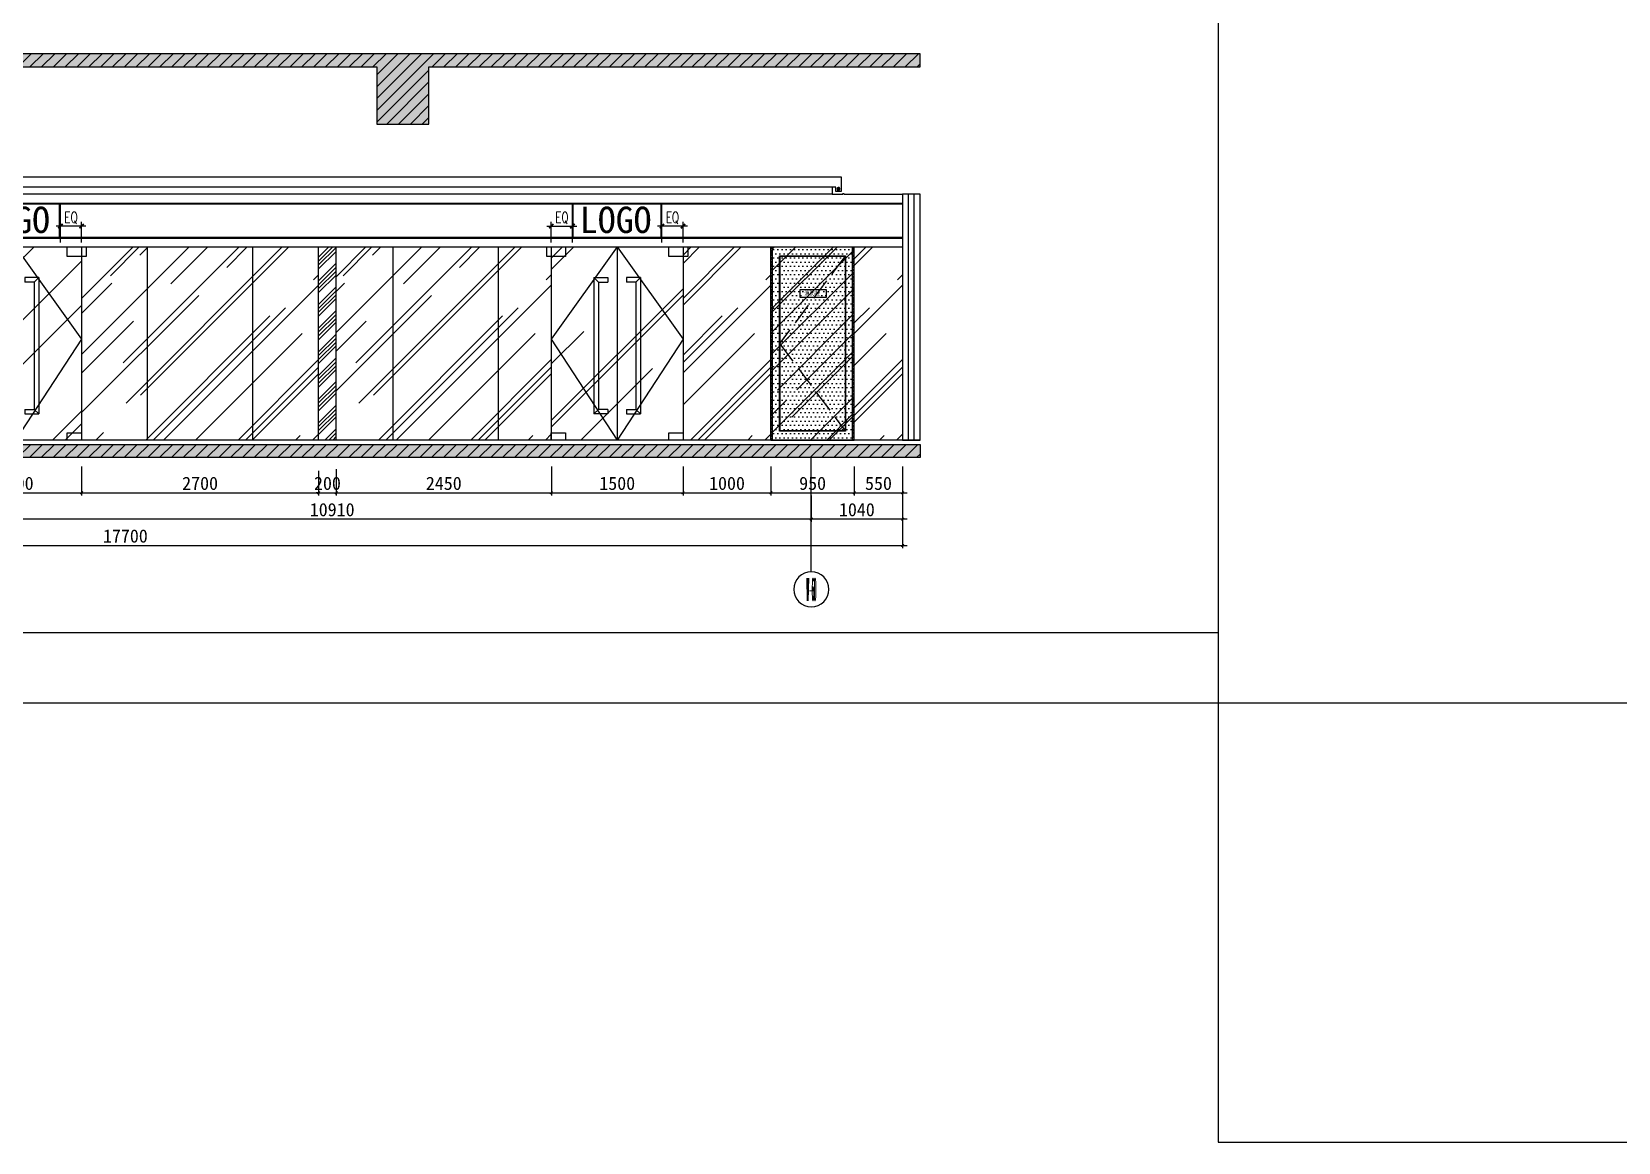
# Model space of a CAD drawing. Header units: millimetres. Extents: x 110215 to 630040, y -488650 to 141897.
# Drawn here: x 336067 to 354134, y -9761 to 2886 of the extents above; entities that cross this region are included whole.
import ezdxf
from ezdxf.enums import TextEntityAlignment as Align

# ---------------------------------------------------------------- set-up
doc = ezdxf.new("R2010")
doc.units = ezdxf.units.MM
doc.header["$LTSCALE"] = 1000
doc.linetypes.add('DASH', pattern=[0.35, 0.25, -0.1])
doc.layers.get('Defpoints').update_dxf_attribs({"color": 2})
for name, color, linetype in [('0-118标注', 2, 'Continuous'), ('0-140b立面看线', 3, 'Continuous'), ('0-140c立面材料填充', 250, 'Continuous'), ('0-140d立面材料分隔', 146, 'Continuous'), ('0-140立面图剖切线', 4, 'Continuous'), ('1', 4, 'Continuous'), ('7', 7, 'Continuous'), ('D-地面', 8, 'Continuous'), ('E立-ELEV1', 6, 'Continuous')]:
    doc.layers.add(name, color=color, linetype=linetype)
doc.styles.add('_TCH_AXIS', font='COMPLEX', dxfattribs={"bigfont": 'GBCBIG'})
doc.styles.add('COMPLEX', font='COMPLEX')
doc.styles.add('LOGO', font='arial.ttf', dxfattribs={"width": 0.9})
doc.styles.add('TXT', font='txt.shx', dxfattribs={"width": 0.7})
doc.styles.add('繁黑体', font='simhei.ttf')
doc.styles.add('黑体', font='simhei.ttf')
doc.dimstyles.new('50', dxfattribs={"dimscale": 50, "dimtxt": 3, "dimasz": 0.6, "dimexe": 0.6, "dimexo": 0.6, "dimtad": 1, "dimdec": 0, "dimdsep": 46, "dimtxsty": '黑体', "dimblk1": 'ARCHTICK', "dimblk2": 'ARCHTICK', "dimsah": 1, "dimcen": 0, "dimdle": 1, "dimclrd": 251, "dimclre": 251, "dimclrt": 2, "dimadec": 0, "dimazin": 0, "dimtfac": 1, "dimtdec": 0, "dimtix": 1, "dimtmove": 2, "dimatfit": 3, "dimldrblk": 'DOT', "dimfxl": 0, "dimtolj": 1, "dimtzin": 0, "dimarcsym": 0})
doc.dimstyles.new('副本 1-50', dxfattribs={"dimscale": 50, "dimtxt": 2.5, "dimasz": 1, "dimexe": 1, "dimexo": 1, "dimgap": 0.6, "dimtad": 1, "dimdec": 0, "dimrnd": 5, "dimzin": 0, "dimdsep": 46, "dimtxsty": 'TXT', "dimblk": 'ARCHTICK', "dimcen": 4, "dimdle": 1, "dimclrd": 3, "dimclre": 3, "dimclrt": 3, "dimadec": 0, "dimazin": 0, "dimtfac": 1, "dimtdec": 0, "dimtix": 1, "dimtmove": 2, "dimatfit": 3, "dimldrblk": 'ARCHTICK', "dimfxl": 0, "dimtolj": 1, "dimtzin": 0, "dimarcsym": 0})

# ---------------------------------------------------------------- blocks, each defined once
blk = doc.blocks.new('A$C087422EE')
for p, q in [((0, 28), (54, 28)), ((8, 72), (8, 63)), ((45, 72), (8, 72)), ((8, 63), (45, 63)), ((12, 63), (16, 45)), ((27, 0), (27, 54)), ((41, 63), (37, 45)), ((45, 63), (45, 72))]:
    blk.add_line(p, q)
blk.add_circle((27, 28), 20)
blk = doc.blocks.new('_ArchTick')
at = {"color": 0, "linetype": 'ByBlock', "const_width": 0.4}
blk.add_lwpolyline([(-0.5, -0.5), (0.5, 0.5)], dxfattribs=at)
blk = doc.blocks.new('*D915')
at = {"color": 251, "lineweight": -2, "transparency": 16777216}
for p, q in [((344943, -2395), (344943, -2695)), ((345984, -2395), (345984, -2695)), ((346034, -2665), (344893, -2665))]:
    blk.add_line(p, q, dxfattribs=at)
at = {"layer": 'Defpoints', "color": 0, "transparency": 16777216}
for p in [(344943, -2365), (345984, -2365), (344943, -2665)]:
    blk.add_point(p, dxfattribs=at)
at = {"color": 251, "lineweight": -2, "transparency": 16777216, "xscale": 30, "yscale": 30, "zscale": 30, "rotation": 180}
blk.add_blockref('_ArchTick', (344943, -2665), dxfattribs=at)
at = {"color": 251, "lineweight": -2, "transparency": 16777216, "xscale": 30, "yscale": 30, "zscale": 30}
blk.add_blockref('_ArchTick', (345984, -2665), dxfattribs=at)
at = {"color": 2, "transparency": 16777216, "insert": (345463, -2558), "char_height": 150, "attachment_point": 5, "style": '黑体'}
blk.add_mtext('\\A1;1040', dxfattribs=at)
blk = doc.blocks.new('_DOT')
at = {"color": 0, "linetype": 'ByBlock'}
blk.add_line((-0.5, 0), (-1, 0), dxfattribs=at)
at = {"color": 0, "linetype": 'ByBlock', "const_width": 0.5}
blk.add_lwpolyline([(-0.25, 0, 1), (0.25, 0, 1)], format="xyb", close=True, dxfattribs=at)
blk = doc.blocks.new('*D917')
at = {"color": 251, "lineweight": -2, "transparency": 16777216}
for p, q in [((328283, -2695), (328283, -2995)), ((345984, -2695), (345984, -2995)), ((328233, -2965), (346034, -2965))]:
    blk.add_line(p, q, dxfattribs=at)
at = {"layer": 'Defpoints', "color": 0, "transparency": 16777216}
for p in [(328283, -2665), (345984, -2665), (345984, -2965)]:
    blk.add_point(p, dxfattribs=at)
at = {"color": 251, "lineweight": -2, "transparency": 16777216, "xscale": 30, "yscale": 30, "zscale": 30, "rotation": 180}
blk.add_blockref('_ArchTick', (328283, -2965), dxfattribs=at)
at = {"color": 251, "lineweight": -2, "transparency": 16777216, "xscale": 30, "yscale": 30, "zscale": 30}
blk.add_blockref('_ArchTick', (345984, -2965), dxfattribs=at)
at = {"color": 2, "transparency": 16777216, "insert": (337133, -2858), "char_height": 150, "attachment_point": 5, "style": '黑体'}
blk.add_mtext('\\A1;17700', dxfattribs=at)
blk = doc.blocks.new('_AXISO')
blk.add_circle((0, 0), 0.5)
at = {"style": 'COMPLEX', "width": 1.041667}
blk.add_attdef('A', text='', height=0.56, dxfattribs=at).set_placement((-0.25, -0.28), (0.25, -0.28), align=Align.FIT)
blk = doc.blocks.new('*D130')
at = {"color": 3, "lineweight": -2, "transparency": 16777216}
for p, q in [((2433331, 314145), (2433331, 314382)), ((2433571, 314145), (2433571, 314382)), ((2433621, 314332), (2433281, 314332))]:
    blk.add_line(p, q, dxfattribs=at)
at = {"layer": 'Defpoints', "color": 0, "transparency": 16777216}
for p in [(2433331, 314332), (2433331, 314095), (2433571, 314095)]:
    blk.add_point(p, dxfattribs=at)
at = {"color": 3, "lineweight": -2, "transparency": 16777216, "xscale": 50, "yscale": 50, "zscale": 50, "rotation": 180}
blk.add_blockref('_ArchTick', (2433331, 314332), dxfattribs=at)
at = {"color": 3, "lineweight": -2, "transparency": 16777216, "xscale": 50, "yscale": 50, "zscale": 50}
blk.add_blockref('_ArchTick', (2433571, 314332), dxfattribs=at)
at = {"color": 3, "transparency": 16777216, "insert": (2433451, 314425), "char_height": 125, "attachment_point": 5, "style": 'TXT'}
blk.add_mtext('\\A1;EQ', dxfattribs=at)
blk = doc.blocks.new('*D131')
at = {"color": 3, "lineweight": -2, "transparency": 16777216}
for p, q in [((2432071, 314145), (2432071, 314382)), ((2432311, 314145), (2432311, 314382)), ((2432021, 314332), (2432361, 314332))]:
    blk.add_line(p, q, dxfattribs=at)
at = {"layer": 'Defpoints', "color": 0, "transparency": 16777216}
for p in [(2432311, 314332), (2432071, 314095), (2432311, 314095)]:
    blk.add_point(p, dxfattribs=at)
at = {"color": 3, "lineweight": -2, "transparency": 16777216, "xscale": 50, "yscale": 50, "zscale": 50, "rotation": 180}
blk.add_blockref('_ArchTick', (2432071, 314332), dxfattribs=at)
at = {"color": 3, "lineweight": -2, "transparency": 16777216, "xscale": 50, "yscale": 50, "zscale": 50}
blk.add_blockref('_ArchTick', (2432311, 314332), dxfattribs=at)
at = {"color": 3, "transparency": 16777216, "insert": (2432191, 314425), "char_height": 125, "attachment_point": 5, "style": 'TXT'}
blk.add_mtext('\\A1;EQ', dxfattribs=at)
blk = doc.blocks.new('aserw')
h = blk.add_hatch()
h.set_pattern_fill('玻璃', color=8, scale=500, angle=45)
h.set_pattern_definition([(45, (370260.36, -35313.5), (424.264, 1131.37), [7500, -1000, 2500, -500]), (45, (370553.8, -34666.5), (-823.78, 116.673), [1500, -165, 3000, -375]), (45, (370136.62, -34836.2), (1601.597, 2075.358), [4000, -700, 2000, -500])])
h.paths.add_polyline_path([(378670, -31739), (378670, -29539), (379580, -29539), (379580, -31739)])
at = {"layer": 'D-地面'}
h = blk.add_hatch(dxfattribs=at)
h.set_pattern_fill('DOTS', color=8, scale=30, style=0)
h.set_pattern_definition([(0, (370280.36, -35313.483), (23.8125, 47.625), [0, -47.625])])
h.paths.add_polyline_path([(378670, -31739), (378670, -29539), (379580, -29539), (379580, -31739)])
at = {"layer": 'E立-ELEV1'}
h = blk.add_hatch(dxfattribs=at)
h.set_pattern_fill('ANSI32', color=8, scale=3, style=0)
h.set_pattern_definition([(45, (381133.437, -32716.256), (-20.20558, 20.20558), []), (45, (381146.908, -32716.256), (-20.20558, 20.20558), [])])
h.paths.add_polyline_path([(378650, -31739), (378670, -31739), (378670, -29539), (378650, -29539)])
h = blk.add_hatch(dxfattribs=at)
h.set_pattern_fill('ANSI32', color=8, scale=3, style=0)
h.set_pattern_definition([(45, (382073.437, -32716.257), (-20.20558, 20.20558), []), (45, (382086.908, -32716.257), (-20.20558, 20.20558), [])])
h.paths.add_polyline_path([(379580, -31739), (379600, -31739), (379600, -29539), (379580, -29539)])
at = {"color": 1}
for p, q in [((378650, -31739), (378650, -29539)), ((378650, -31739), (378650, -29539)), ((378650, -29539), (379600, -29539)), ((378670, -31739), (378670, -29539)), ((379580, -31739), (379580, -29539)), ((379600, -31739), (379600, -29539)), ((378650, -31739), (379600, -31739))]:
    blk.add_line(p, q, dxfattribs=at)
at = {"color": 8, "linetype": 'DASH'}
blk.add_lwpolyline([(379495, -29644), (378750, -30639), (379500, -31639)], dxfattribs=at)
at = {"layer": '7', "color": 3}
blk.add_lwpolyline([(378983, -30114), (378983, -30024), (379281, -30024), (379281, -30114)], close=True, dxfattribs=at)
at = {"layer": 'E立-ELEV1', "color": 8}
blk.add_line((378750, -29639), (379500, -29639), dxfattribs=at)
at = {"layer": 'E立-ELEV1', "color": 4}
blk.add_lwpolyline([(379500, -29639), (379500, -31639), (378750, -31639), (378750, -29639)], dxfattribs=at)
at = {"layer": 'E立-ELEV1', "color": 3}
blk.add_lwpolyline([(379495, -29644), (379495, -31634), (378755, -31634), (378755, -29644), (379495, -29644)], close=True, dxfattribs=at)
at = {"layer": '1', "color": 3, "style": 'LOGO', "width": 0.9}
blk.add_text('消防栓', height=48, dxfattribs=at).set_placement((379213, -30091, 274), align=Align.RIGHT)
blk = doc.blocks.new('*D926')
at = {"color": 251, "lineweight": -2, "transparency": 16777216}
for p, q in [((335134, -2065), (335134, -2395)), ((336634, -2065), (336634, -2395)), ((335084, -2365), (336684, -2365))]:
    blk.add_line(p, q, dxfattribs=at)
at = {"layer": 'Defpoints', "color": 0, "transparency": 16777216}
for p in [(335134, -1965), (336634, -1965), (336634, -2365)]:
    blk.add_point(p, dxfattribs=at)
at = {"color": 251, "lineweight": -2, "transparency": 16777216, "xscale": 30, "yscale": 30, "zscale": 30, "rotation": 180}
blk.add_blockref('_ArchTick', (335134, -2365), dxfattribs=at)
at = {"color": 251, "lineweight": -2, "transparency": 16777216, "xscale": 30, "yscale": 30, "zscale": 30}
blk.add_blockref('_ArchTick', (336634, -2365), dxfattribs=at)
at = {"color": 2, "transparency": 16777216, "insert": (335884, -2258), "char_height": 150, "attachment_point": 5, "style": '黑体'}
blk.add_mtext('\\A1;1500', dxfattribs=at)
blk = doc.blocks.new('*D927')
at = {"color": 251, "lineweight": -2, "transparency": 16777216}
for p, q in [((336634, -2065), (336634, -2395)), ((339334, -2113), (339334, -2395)), ((336584, -2365), (339384, -2365))]:
    blk.add_line(p, q, dxfattribs=at)
at = {"layer": 'Defpoints', "color": 0, "transparency": 16777216}
for p in [(336634, -1965), (339334, -2083), (339334, -2365)]:
    blk.add_point(p, dxfattribs=at)
at = {"color": 251, "lineweight": -2, "transparency": 16777216, "xscale": 30, "yscale": 30, "zscale": 30, "rotation": 180}
blk.add_blockref('_ArchTick', (336634, -2365), dxfattribs=at)
at = {"color": 251, "lineweight": -2, "transparency": 16777216, "xscale": 30, "yscale": 30, "zscale": 30}
blk.add_blockref('_ArchTick', (339334, -2365), dxfattribs=at)
at = {"color": 2, "transparency": 16777216, "insert": (337984, -2258), "char_height": 150, "attachment_point": 5, "style": '黑体'}
blk.add_mtext('\\A1;2700', dxfattribs=at)
blk = doc.blocks.new('*D928')
at = {"color": 251, "lineweight": -2, "transparency": 16777216}
for p, q in [((339334, -2113), (339334, -2395)), ((339534, -2095), (339534, -2395)), ((339334, -2365), (339304, -2365)), ((339334, -2365), (339534, -2365)), ((339534, -2365), (339564, -2365))]:
    blk.add_line(p, q, dxfattribs=at)
at = {"layer": 'Defpoints', "color": 0, "transparency": 16777216}
for p in [(339334, -2083), (339534, -2065), (339534, -2365)]:
    blk.add_point(p, dxfattribs=at)
at = {"color": 251, "lineweight": -2, "transparency": 16777216, "xscale": 30, "yscale": 30, "zscale": 30}
blk.add_blockref('_ArchTick', (339334, -2365), dxfattribs=at)
at = {"color": 251, "lineweight": -2, "transparency": 16777216, "xscale": 30, "yscale": 30, "zscale": 30, "rotation": 180}
blk.add_blockref('_ArchTick', (339534, -2365), dxfattribs=at)
at = {"color": 2, "transparency": 16777216, "insert": (339434, -2258), "char_height": 150, "attachment_point": 5, "style": '黑体'}
blk.add_mtext('\\A1;200', dxfattribs=at)
blk = doc.blocks.new('*D929')
at = {"color": 251, "lineweight": -2, "transparency": 16777216}
for p, q in [((339534, -2095), (339534, -2395)), ((341984, -2065), (341984, -2395)), ((339484, -2365), (342034, -2365))]:
    blk.add_line(p, q, dxfattribs=at)
at = {"layer": 'Defpoints', "color": 0, "transparency": 16777216}
for p in [(341984, -1965), (339534, -2065), (341984, -2365)]:
    blk.add_point(p, dxfattribs=at)
at = {"color": 251, "lineweight": -2, "transparency": 16777216, "xscale": 30, "yscale": 30, "zscale": 30, "rotation": 180}
blk.add_blockref('_ArchTick', (339534, -2365), dxfattribs=at)
at = {"color": 251, "lineweight": -2, "transparency": 16777216, "xscale": 30, "yscale": 30, "zscale": 30}
blk.add_blockref('_ArchTick', (341984, -2365), dxfattribs=at)
at = {"color": 2, "transparency": 16777216, "insert": (340759, -2258), "char_height": 150, "attachment_point": 5, "style": '黑体'}
blk.add_mtext('\\A1;2450', dxfattribs=at)
blk = doc.blocks.new('*D930')
at = {"color": 251, "lineweight": -2, "transparency": 16777216}
for p, q in [((341984, -2065), (341984, -2395)), ((343484, -2065), (343484, -2395)), ((341934, -2365), (343534, -2365))]:
    blk.add_line(p, q, dxfattribs=at)
at = {"layer": 'Defpoints', "color": 0, "transparency": 16777216}
for p in [(341984, -1965), (343484, -1965), (343484, -2365)]:
    blk.add_point(p, dxfattribs=at)
at = {"color": 251, "lineweight": -2, "transparency": 16777216, "xscale": 30, "yscale": 30, "zscale": 30, "rotation": 180}
blk.add_blockref('_ArchTick', (341984, -2365), dxfattribs=at)
at = {"color": 251, "lineweight": -2, "transparency": 16777216, "xscale": 30, "yscale": 30, "zscale": 30}
blk.add_blockref('_ArchTick', (343484, -2365), dxfattribs=at)
at = {"color": 2, "transparency": 16777216, "insert": (342734, -2258), "char_height": 150, "attachment_point": 5, "style": '黑体'}
blk.add_mtext('\\A1;1500', dxfattribs=at)
blk = doc.blocks.new('*D931')
at = {"color": 251, "lineweight": -2, "transparency": 16777216}
for p, q in [((343484, -2065), (343484, -2395)), ((344484, -2065), (344484, -2395)), ((343434, -2365), (344534, -2365))]:
    blk.add_line(p, q, dxfattribs=at)
at = {"layer": 'Defpoints', "color": 0, "transparency": 16777216}
for p in [(343484, -1965), (344484, -1965), (344484, -2365)]:
    blk.add_point(p, dxfattribs=at)
at = {"color": 251, "lineweight": -2, "transparency": 16777216, "xscale": 30, "yscale": 30, "zscale": 30, "rotation": 180}
blk.add_blockref('_ArchTick', (343484, -2365), dxfattribs=at)
at = {"color": 251, "lineweight": -2, "transparency": 16777216, "xscale": 30, "yscale": 30, "zscale": 30}
blk.add_blockref('_ArchTick', (344484, -2365), dxfattribs=at)
at = {"color": 2, "transparency": 16777216, "insert": (343984, -2258), "char_height": 150, "attachment_point": 5, "style": '黑体'}
blk.add_mtext('\\A1;1000', dxfattribs=at)
blk = doc.blocks.new('*D932')
at = {"color": 251, "lineweight": -2, "transparency": 16777216}
for p, q in [((344484, -2065), (344484, -2395)), ((345434, -2065), (345434, -2395)), ((344434, -2365), (345484, -2365))]:
    blk.add_line(p, q, dxfattribs=at)
at = {"layer": 'Defpoints', "color": 0, "transparency": 16777216}
for p in [(344484, -1965), (345434, -1965), (345434, -2365)]:
    blk.add_point(p, dxfattribs=at)
at = {"color": 251, "lineweight": -2, "transparency": 16777216, "xscale": 30, "yscale": 30, "zscale": 30, "rotation": 180}
blk.add_blockref('_ArchTick', (344484, -2365), dxfattribs=at)
at = {"color": 251, "lineweight": -2, "transparency": 16777216, "xscale": 30, "yscale": 30, "zscale": 30}
blk.add_blockref('_ArchTick', (345434, -2365), dxfattribs=at)
at = {"color": 2, "transparency": 16777216, "insert": (344959, -2258), "char_height": 150, "attachment_point": 5, "style": '黑体'}
blk.add_mtext('\\A1;950', dxfattribs=at)
blk = doc.blocks.new('*D933')
at = {"color": 251, "lineweight": -2, "transparency": 16777216}
for p, q in [((345434, -2065), (345434, -2395)), ((345984, -2065), (345984, -2395)), ((345384, -2365), (346034, -2365))]:
    blk.add_line(p, q, dxfattribs=at)
at = {"layer": 'Defpoints', "color": 0, "transparency": 16777216}
for p in [(345434, -1965), (345984, -1965), (345984, -2365)]:
    blk.add_point(p, dxfattribs=at)
at = {"color": 251, "lineweight": -2, "transparency": 16777216, "xscale": 30, "yscale": 30, "zscale": 30, "rotation": 180}
blk.add_blockref('_ArchTick', (345434, -2365), dxfattribs=at)
at = {"color": 251, "lineweight": -2, "transparency": 16777216, "xscale": 30, "yscale": 30, "zscale": 30}
blk.add_blockref('_ArchTick', (345984, -2365), dxfattribs=at)
at = {"color": 2, "transparency": 16777216, "insert": (345709, -2258), "char_height": 150, "attachment_point": 5, "style": '黑体'}
blk.add_mtext('\\A1;550', dxfattribs=at)
blk = doc.blocks.new('*D934')
at = {"color": 251, "lineweight": -2, "transparency": 16777216}
for p, q in [((334034, -2395), (334034, -2695)), ((344943, -2395), (344943, -2695)), ((344993, -2665), (333984, -2665))]:
    blk.add_line(p, q, dxfattribs=at)
at = {"layer": 'Defpoints', "color": 0, "transparency": 16777216}
for p in [(334034, -2365), (344943, -2365), (334034, -2665)]:
    blk.add_point(p, dxfattribs=at)
at = {"color": 251, "lineweight": -2, "transparency": 16777216, "xscale": 30, "yscale": 30, "zscale": 30, "rotation": 180}
blk.add_blockref('_ArchTick', (334034, -2665), dxfattribs=at)
at = {"color": 251, "lineweight": -2, "transparency": 16777216, "xscale": 30, "yscale": 30, "zscale": 30}
blk.add_blockref('_ArchTick', (344943, -2665), dxfattribs=at)
at = {"color": 2, "transparency": 16777216, "insert": (339488, -2558), "char_height": 150, "attachment_point": 5, "style": '黑体'}
blk.add_mtext('\\A1;10910', dxfattribs=at)
blk = doc.blocks.new('kjlkj')
at = {"layer": '0-140c立面材料填充'}
h = blk.add_hatch(dxfattribs=at)
h.set_pattern_fill('AR-RROOF', color=256, scale=50, angle=45, style=0)
h.set_pattern_definition([(45, (2419215.6, 311894.9), (1077.63, 2873.68), [19050, -2540, 6350, -1270]), (45, (2419961, 313538.3), (-2092.4, 296.35), [3810, -419.1, 7620, -952.5]), (45, (2418901.25, 313107.2), (4068.056, 5271.41), [10160, -1778, 5080, -1270])])
h.paths.add_polyline_path([(2433571.1, 314094.9), (2432071.1, 314094.9), (2432071.1, 311894.9), (2433571.1, 311894.9)])
at = {"color": 8}
for p, q in [((2432311.1, 314194.9), (2432311.1, 314594.9)), ((2432321.1, 314194.9), (2432321.1, 314594.9)), ((2433321.1, 314194.9), (2433321.1, 314594.9)), ((2433331.1, 314194.9), (2433331.1, 314594.9))]:
    blk.add_line(p, q, dxfattribs=at)
for points in [[(2432821.1, 314094.9), (2432071.1, 313044.9), (2432821.1, 311894.9)], [(2432821.1, 314094.9), (2433571.1, 313044.9), (2432821.1, 311894.9)]]:
    blk.add_lwpolyline(points, dxfattribs=at)
at = {"layer": '0-140d立面材料分隔'}
for p, q in [((2432071.1, 314094.9), (2432071.1, 311894.9)), ((2432821.1, 314094.9), (2432821.1, 311894.9)), ((2433571.1, 314094.9), (2433571.1, 311894.9))]:
    blk.add_line(p, q, dxfattribs=at)
at = {"layer": '0-140d立面材料分隔', "color": 1}
for p, q in [((2432609.7, 313694.9, -219.5), (2432556.9, 313744.9, -219.5)), ((2432556.9, 313744.9, -219.5), (2432556.9, 312194.9)), ((2432556.9, 313744.9, -219.5), (2432715.4, 313744.9, -219.5)), ((2432609.7, 313694.9, -219.5), (2432609.7, 312244.9)), ((2432609.7, 313694.9, -219.5), (2432715.4, 313694.9, -219.5)), ((2432715.4, 313744.9, -219.5), (2432715.4, 313694.9, -219.5)), ((2432926.8, 313744.9, -219.5), (2432926.8, 313694.9, -219.5)), ((2433085.4, 313744.9, -219.5), (2432926.8, 313744.9, -219.5)), ((2433032.5, 313694.9, -219.5), (2432926.8, 313694.9, -219.5)), ((2433032.5, 313694.9, -219.5), (2433085.4, 313744.9, -219.5)), ((2433032.5, 313694.9, -219.5), (2433032.5, 312244.9)), ((2433085.4, 313744.9, -219.5), (2433085.4, 312194.9)), ((2432609.7, 312244.9), (2432556.9, 312194.9)), ((2432715.4, 312244.9), (2432609.7, 312244.9)), ((2432715.4, 312244.9), (2432715.4, 312194.9)), ((2432926.8, 312244.9), (2433032.5, 312244.9)), ((2432926.8, 312244.9), (2432926.8, 312194.9)), ((2433032.5, 312244.9), (2433085.4, 312194.9)), ((2432715.4, 312194.9), (2432556.9, 312194.9)), ((2432926.8, 312194.9), (2433085.4, 312194.9))]:
    blk.add_line(p, q, dxfattribs=at)
for points in [[(2432018.3, 314094.9), (2432233.1, 314094.9), (2432233.1, 313984.9), (2432018.3, 313984.9)], [(2433409.2, 314094.9), (2433624, 314094.9), (2433624, 313984.9), (2433409.2, 313984.9)], [(2432071.1, 311978.2), (2432233.1, 311978.2), (2432233.1, 311894.9), (2432071.1, 311894.9)], [(2433409.2, 311978.2), (2433571.1, 311978.2), (2433571.1, 311894.9), (2433409.2, 311894.9)]]:
    blk.add_lwpolyline(points, close=True, dxfattribs=at)
at = {"color": 1, "style": '繁黑体'}
blk.add_text('LOGO', height=300, dxfattribs=at).set_placement((2432396, 314253.3, -219.5))
at = {"color": 8}
dim = blk.add_linear_dim(base=(2432311.1, 314332.1), p1=(2432071.1, 314094.9), p2=(2432311.1, 314094.9), text='EQ', dimstyle='副本 1-50', dxfattribs=at)
dim.commit()
dim.dimension.update_dxf_attribs({"geometry": '*D131', "text_midpoint": (2432191.1, 314424.6)})
dim = blk.add_linear_dim(base=(2433331.1, 314332.1), p1=(2433571.1, 314094.9), p2=(2433331.1, 314094.9), angle=180, text='EQ', dimstyle='副本 1-50', dxfattribs=at)
dim.commit()
dim.dimension.update_dxf_attribs({"geometry": '*D130', "text_midpoint": (2433451.1, 314424.6)})

msp = doc.modelspace()

# ---------------------------------------------------------------- hatches: boundary and pattern name
h = msp.add_hatch()
h.set_pattern_fill('ANSI31', color=250, scale=30)
h.set_pattern_definition([(45, (3051.575, -28906.73), (-67.35192, 67.35192), [])])
h.paths.add_polyline_path([(328283.4, 2634.8), (328283.4, 2484.8), (339995.6, 2484.8), (339995.6, 1834.8), (340588.7, 1834.8), (340588.7, 2484.8), (346183.6, 2484.8), (346183.6, 2634.8)])
h.paths.add_polyline_path([(328283.4, -1814.7), (346183.6, -1814.7), (346183.6, -1964.7), (328283.4, -1964.7)])
h = msp.add_hatch()
h.set_pattern_fill('ANSI34', color=250, scale=10)
h.set_pattern_definition([(45, (114254.4, -9233.4), (-134.70384, 134.70384), []), (45, (114299.3, -9233.4), (-134.70384, 134.70384), []), (45, (114344.2, -9233.4), (-134.70384, 134.70384), []), (45, (114389.1, -9233.4), (-134.70384, 134.70384), [])])
h.paths.add_polyline_path([(339533.5, 435.3), (339333.5, 435.3), (339333.5, -1764.7), (339533.5, -1764.7)])
at = {"layer": '0-140c立面材料填充'}
h = msp.add_hatch(dxfattribs=at)
h.set_pattern_fill('AR-CONC', color=256)
h.set_pattern_definition([(50, (3051.58, -28906.73), (182.18467, -15.939086), [19.05, -209.55]), (355, (3051.58, -28906.73), (-35.24342, 191.05685), [15.24, -167.64058]), (100.451445, (3066.76, -28908.06), (146.94125, 175.11775), [16.19001, -178.09024]), (46.1842, (3051.58, -28855.93), (271.07904, -42.04233), [28.575, -314.325]), (96.63556, (3074.16, -28859.44), (237.40413, 247.42612), [24.28502, -267.1356]), (351.18415, (3051.58, -28855.93), (237.40413, 247.42612), [22.85997, -251.45973]), (21, (3076.98, -28868.63), (151.61439, -102.2652), [19.05, -209.55]), (326, (3076.98, -28868.63), (61.80203, 184.18797), [15.24, -167.64]), (71.451445, (3089.61, -28877.15), (213.41642, 81.92277), [16.19001, -178.08994]), (37.5, (3051.575, -28906.73), (3.088603, 84.555039), [0, -165.608, 0, -170.18, 0, -168.275]), (7.5, (3051.575, -28906.73), (66.819663, 100.180575), [0, -97.028, 0, -161.798, 0, -64.135]), (327.5, (2994.93, -28906.73), (135.590595, -5.728744), [0, -63.5, 0, -198.12, 0, -262.89]), (317.5, (2969.53, -28906.73), (148.12918, 25.42649), [0, -82.55, 0, -131.572, 0, -186.69])])
h.paths.add_polyline_path([(328283.4, -1814.7), (346183.6, -1814.7), (346183.6, -1964.7), (328283.4, -1964.7)])
h.paths.add_polyline_path([(328283.4, 2634.8), (328283.4, 2484.8), (339995.6, 2484.8), (339995.6, 1834.8), (340588.7, 1834.8), (340588.7, 2484.8), (346183.6, 2484.8), (346183.6, 2634.8)])
h = msp.add_hatch(dxfattribs=at)
h.set_pattern_fill('AR-RROOF', color=256, scale=600, angle=45)
h.set_pattern_definition([(45, (320678.5, 84865.77), (509.117, 1357.645), [9000, -1200, 3000, -600]), (45, (321030.6, 85642.2), (-988.535, 140.007), [1800, -198, 3600, -450]), (45, (320530, 85438.52), (1921.9162, 2490.43), [4800, -840, 2400, -600])])
h.paths.add_polyline_path([(336633.6, 435.3), (336633.6, -1764.7), (339333.5, -1764.7), (339333.5, 435.3)])
h = msp.add_hatch(dxfattribs=at)
h.set_pattern_fill('AR-RROOF', color=256, scale=600, angle=45)
h.set_pattern_definition([(45, (323328.6, 84865.77), (509.117, 1357.645), [9000, -1200, 3000, -600]), (45, (323680.7, 85642.2), (-988.535, 140.007), [1800, -198, 3600, -450]), (45, (323180.08, 85438.52), (1921.9162, 2490.43), [4800, -840, 2400, -600])])
h.paths.add_polyline_path([(339533.5, 435.3), (339533.5, -1764.7), (341983.6, -1764.7), (341983.6, 435.3)])
h = msp.add_hatch(dxfattribs=at)
h.set_pattern_fill('AR-RROOF', color=256, scale=600, angle=45)
h.set_pattern_definition([(45, (325828.57, 84865.77), (509.117, 1357.645), [9000, -1200, 3000, -600]), (45, (326180.7, 85642.2), (-988.535, 140.007), [1800, -198, 3600, -450]), (45, (325680.08, 85438.52), (1921.9162, 2490.43), [4800, -840, 2400, -600])])
h.paths.add_polyline_path([(343483.6, 435.3), (343483.6, -1764.7), (344483.6, -1764.7), (344483.6, 435.3)])
h = msp.add_hatch(dxfattribs=at)
h.set_pattern_fill('AR-RROOF', color=256, scale=600, angle=45)
h.set_pattern_definition([(45, (327328.5, 84865.77), (509.117, 1357.645), [9000, -1200, 3000, -600]), (45, (327680.6, 85642.2), (-988.535, 140.007), [1800, -198, 3600, -450]), (45, (327180, 85438.52), (1921.9162, 2490.43), [4800, -840, 2400, -600])])
h.paths.add_polyline_path([(345433.6, 435.3), (345433.6, -1764.7), (345983.5, -1764.7), (345983.5, 435.3)])

# ---------------------------------------------------------------- linework, layer by layer
msp.add_line((349578.5, -3961.1), (324033.1, -3961.1))
for points in [[(324033.1, 15350.1), (349578.5, 15350.1), (349578.5, -4761.1), (324033.1, -4761.1)], [(328283.4, -1814.7), (346183.6, -1814.7), (346183.6, -1964.7), (328283.4, -1964.7)], [(354578.5, -4761.1), (349578.5, -4761.1), (349578.5, -9761.1), (354578.5, -9761.1)]]:
    msp.add_lwpolyline(points, close=True)
msp.add_lwpolyline([(328283.4, 2634.8), (328283.4, 2484.8), (339995.6, 2484.8), (339995.6, 1834.8), (340588.7, 1834.8), (340588.7, 2484.8), (346183.6, 2484.8), (346183.6, 2634.8), (328283.4, 2634.8)])
at = {"layer": '0-118标注'}
msp.add_line((344944.3, -3264.7, 13.8), (344944.3, -1964.7), dxfattribs=at)
at = {"layer": '0-140b立面看线'}
for p, q in [((345183.5, 1115.3), (328283.4, 1115.3)), ((345183.5, 1035.3), (328283.4, 1035.3))]:
    msp.add_line(p, q, dxfattribs=at)
at = {"layer": '0-140c立面材料填充', "color": 251}
for p, q in [((337383.5, -1764.7), (337383.5, 435.3)), ((338583.5, -1764.7), (338583.5, 435.3)), ((340183.5, -1764.7), (340183.5, 435.3)), ((341383.5, -1764.7), (341383.5, 435.3))]:
    msp.add_line(p, q, dxfattribs=at)
at = {"layer": '0-140d立面材料分隔'}
for p, q in [((333183.5, 935.3), (345983.5, 935.3)), ((333183.5, 925.3), (345983.5, 925.3)), ((333183.5, 545.3), (345983.5, 545.3)), ((333183.5, 535.3), (345983.5, 535.3)), ((333183.5, 435.3), (345983.5, 435.3)), ((339333.5, -1764.7), (339333.5, 435.3)), ((339533.5, -1764.7), (339533.5, 435.3))]:
    msp.add_line(p, q, dxfattribs=at)
at = {"layer": '0-140立面图剖切线'}
for p, q in [((346050.3, -1764.7), (346050.3, 1035.3)), ((346116.9, -1764.7), (346116.9, 1035.3)), ((346183.6, -1764.7), (328283.4, -1764.7))]:
    msp.add_line(p, q, dxfattribs=at)
msp.add_lwpolyline([(328283.4, 1235.3), (345183.5, 1235.3), (345283.5, 1235.3), (345283.5, 1065.3), (345223.5, 1065.3), (345223.5, 1115.3), (345183.5, 1115.3), (345183.5, 1035.3), (345303.5, 1035.3), (345303.5, 1045.3), (345313.5, 1045.3), (345313.5, 1035.3), (345983.5, 1035.3)], dxfattribs=at)
msp.add_lwpolyline([(346183.6, 1035.3), (345983.5, 1035.3), (345983.5, -1764.7), (346183.6, -1764.7)], close=True, dxfattribs=at)

# ---------------------------------------------------------------- block references
at = {"color": 1, "xscale": -0.75, "yscale": 0.75, "zscale": 0.75, "rotation": 180}
msp.add_blockref('A$C087422EE', (345233.7, 1119.3), dxfattribs=at)
at = {"color": 8}
for p in [(-2096937.5, -313659.6), (-2090087.5, -313659.6)]:
    msp.add_blockref('kjlkj', p, dxfattribs=at)
at = {"color": 5}
msp.add_blockref('aserw', (-34166.7, 29974.5), dxfattribs=at)
at = {"layer": '0-118标注'}
ref = msp.add_blockref('_AXISO', (344944.3, -3464.7, 13.8), dxfattribs=dict(at, xscale=-400, yscale=400, zscale=400))
ref.add_attrib('A', 'W-60', dxfattribs={"layer": '0', "height": 257.36, "style": '_TCH_AXIS', "width": 0.107143}).set_placement((344889.2, -3593.4, 13.8), (344999.5, -3593.4, 13.8), align=Align.FIT)

# ---------------------------------------------------------------- dimensions: what is measured, and where the dimension line sits
at = {"color": 5}
for base, p1, p2, picture, middle in [((336633.6, -2364.7), (335133.6, -1964.7), (336633.6, -1964.7), '*D926', (335883.6, -2257.6)), ((339333.5, -2364.7), (336633.6, -1964.7), (339333.5, -2082.8), '*D927', (337983.6, -2257.6)), ((341983.6, -2364.7), (339533.5, -2064.7), (341983.6, -1964.7), '*D929', (340758.6, -2257.6)), ((343483.6, -2364.7), (341983.6, -1964.7), (343483.6, -1964.7), '*D930', (342733.6, -2257.6)), ((344483.6, -2364.7), (343483.6, -1964.7), (344483.6, -1964.7), '*D931', (343983.6, -2257.6)), ((345433.6, -2364.7), (344483.6, -1964.7), (345433.6, -1964.7), '*D932', (344958.6, -2257.6)), ((345983.6, -2364.7), (345433.6, -1964.7), (345983.6, -1964.7), '*D933', (345708.6, -2257.6)), ((339533.5, -2364.7), (339333.5, -2082.8), (339533.5, -2064.7), '*D928', (339433.5, -2257.6)), ((334033.7, -2664.7), (344943.3, -2364.7), (334033.7, -2364.7), '*D934', (339488.5, -2557.6))]:
    dim = msp.add_linear_dim(base=base, p1=p1, p2=p2, dimstyle='50', override={"dimfxl": 6, "dimarcsym": 1}, dxfattribs=at)
    dim.commit()
    dim.dimension.update_dxf_attribs({"geometry": picture, "text_midpoint": middle})
for base, p1, p2, picture, middle in [((344943.3, -2664.7), (345983.5, -2364.7), (344943.3, -2364.7), '*D915', (345463.4, -2557.6)), ((345983.5, -2964.7), (328283.4, -2664.7), (345983.5, -2664.7), '*D917', (337133.5, -2857.6))]:
    dim = msp.add_linear_dim(base=base, p1=p1, p2=p2, angle=180, dimstyle='50', override={"dimfxl": 6, "dimarcsym": 1})
    dim.commit()
    dim.dimension.update_dxf_attribs({"geometry": picture, "text_midpoint": middle})

doc.saveas('drawing.dxf')
